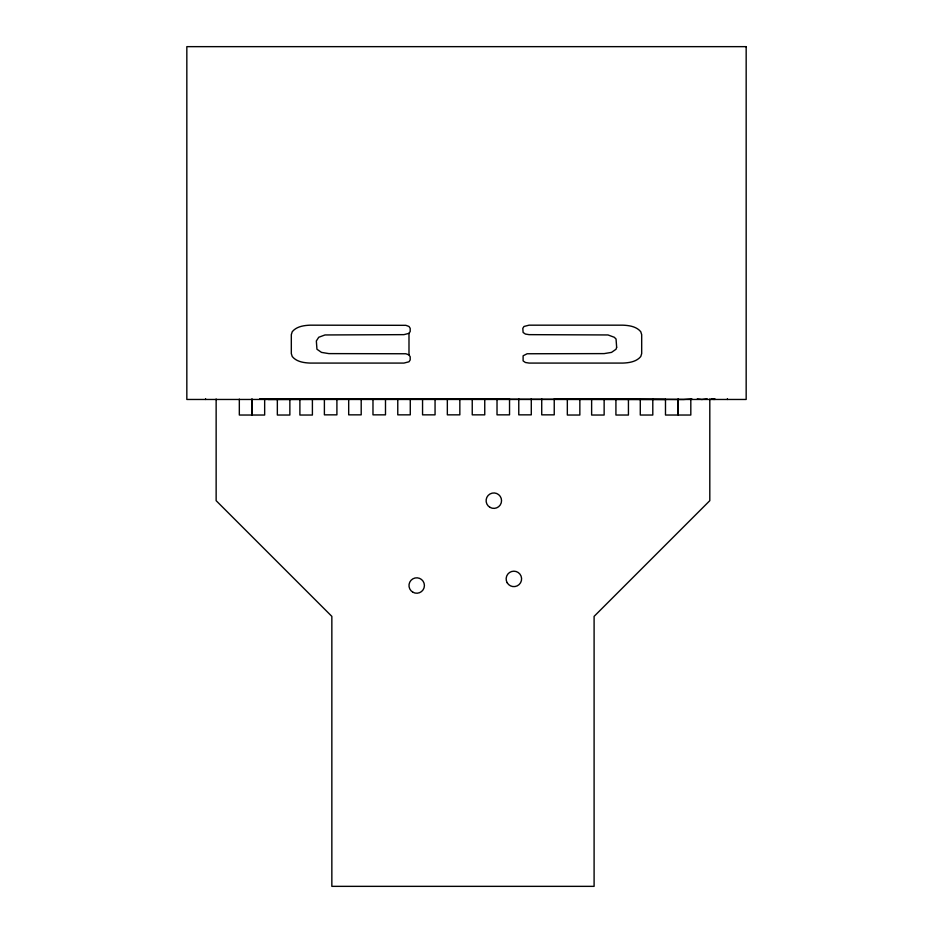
<?xml version="1.0" encoding="UTF-8"?>
<svg xmlns="http://www.w3.org/2000/svg" width="933" height="933" viewBox="0 0 933 933"><rect width="100%" height="100%" fill="white"/><g stroke="black" fill="none" stroke-linecap="round" stroke-linejoin="round"><path stroke-width="1.4" d="M408.992 333.349L410.193 331.495L410.193 328.334L408.992 326.468L405.867 325.325L310.094 325.174C303.726 325.442 296.519 326.492 292.239 331.716L291.318 334.644L291.318 353.607L292.239 356.534C296.519 361.759 303.726 362.809 310.094 363.077L403.931 363.077L408.992 361.782L410.193 359.928L410.193 356.768L408.992 354.902L405.867 353.759L328.859 353.607L321.5 352.394L316.952 349.234L316.345 340.965L318.736 337.256L324.987 334.959L403.931 334.644L408.992 333.349L408.992 354.902M707.144 398.788L701.908 399.464L697.278 398.916M691.889 398.881L683.597 399.464L555.415 398.788M259.596 398.858L664.832 399.464M268.168 399.464L508.788 398.788M711.296 398.788L713.967 399.464L714.876 398.788L714.876 399.464L713.348 398.788M727.39 398.788L727.39 399.464M709.803 399.009L709.803 500.671L594.099 616.375L594.099 886.35L331.845 886.35L331.845 616.375L216.141 500.671L216.141 399.009M690.817 399.114L690.817 415.033L678.303 415.033L678.303 399.114M677.999 399.114L677.999 415.033L665.486 415.033L665.486 399.114M652.797 399.114L652.797 415.033L640.283 415.033L640.283 399.114M628.434 399.114L628.434 415.033L615.92 415.033L615.92 399.114M604.141 399.114L604.141 415.033L591.627 415.033L591.627 399.114M579.848 399.114L579.848 415.033L567.334 415.033L567.334 399.114M554.237 398.916L554.237 414.847L541.723 414.847L541.723 398.916M531.285 398.916L531.285 414.847L518.771 414.847L518.771 398.916M509.535 398.916L509.535 414.847L497.021 414.847L497.021 398.916M484.752 398.916L484.752 414.847L472.238 414.847L472.238 398.916M459.841 398.916L459.841 414.847L447.339 414.847L447.339 398.916M435.058 398.916L435.058 414.847L422.556 414.847L422.556 398.916M410.275 398.916L410.275 414.847L397.773 414.847L397.773 398.916M385.492 398.916L385.492 414.847L372.978 414.847L372.978 398.916M361.199 398.916L361.199 414.847L348.685 414.847L348.685 398.916M338.247 398.788L338.247 399.464M336.906 398.916L336.906 414.847L324.392 414.847L324.392 398.916M312.403 399.114L312.403 415.033L299.89 415.033L299.89 399.114M289.86 399.114L289.86 415.033L277.346 415.033L277.346 399.114M264.657 399.114L264.657 415.033L252.143 415.033L252.143 399.114M251.84 399.114L251.84 415.033L239.326 415.033L239.326 399.114M205.61 398.788L205.61 399.464M616.655 347.286L616.048 349.234L611.5 352.394L604.141 353.607L527.133 353.759L523.11 355.788L523.11 360.896L525.384 362.482L529.069 363.077L622.906 363.077C629.262 362.809 636.481 361.759 640.761 356.534L641.682 353.607L641.682 334.644L640.761 331.716C636.481 326.492 629.262 325.442 622.906 325.174L529.069 325.174L524.008 326.468L522.807 328.334L523.11 332.463L525.384 334.049L529.069 334.644L608.013 334.959L614.264 337.256L616.048 339.017L616.655 347.286M746.167 46.65L186.833 46.65L186.833 399.464L746.167 399.464L746.167 46.65M507.19 582.763A7.709 7.709 0 0 0 520.556 582.763A7.709 7.709 0 0 0 513.873 571.183A7.709 7.709 0 0 0 507.19 582.763M412.841 592.198A7.709 7.709 0 0 0 424.41 585.516A7.709 7.709 0 0 0 412.841 578.845A7.709 7.709 0 0 0 412.841 592.198M489.977 507.354A7.709 7.709 0 0 0 501.546 500.671A7.709 7.709 0 0 0 489.977 493.989A7.709 7.709 0 0 0 489.977 507.354"/></g></svg>
